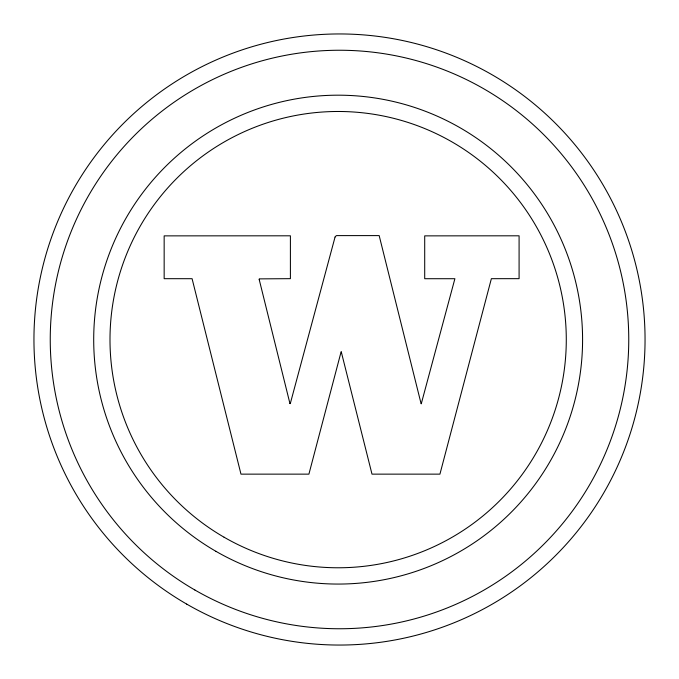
<?xml version="1.0" encoding="UTF-8"?>
<svg xmlns="http://www.w3.org/2000/svg" width="679" height="679" viewBox="0 0 679 679"><rect width="100%" height="100%" fill="white"/><g stroke="black" fill="none" stroke-linecap="round" stroke-linejoin="round"><path stroke-width="1.02" d="M341.096 351.849L308.911 474.137L240.977 474.137L192.089 278.696L164.157 278.687L164.157 235.868L290.4 235.808L290.4 278.662L259.285 278.882M334.985 237.311L290.688 402.121A9.871 9.871 0 0 1 290.578 402.486L290.196 403.649A3.565 3.565 0 0 0 290.018 403.47L289.925 403.385M421.286 403.716L454.896 278.713L424.706 278.713L424.706 235.868L519.087 235.808L519.087 278.662L491.367 278.687L439.933 474.137L371.999 474.137L341.274 351.858M335.061 237.081L335.087 236.988A2.444 2.444 0 0 0 335.197 236.598L336.521 235.605A12.375 12.375 0 0 0 336.962 235.613L379.171 235.605L421.107 403.733M259.242 279.68L289.882 403.309M259.2 279.29L259.2 279.324A1.825 1.825 0 0 0 259.234 279.68M215.922 551.314A244.44 244.44 0 0 0 582.582 339.627A244.44 244.44 0 0 0 215.922 127.932A244.44 244.44 0 0 0 215.922 551.314M224.07 537.208A228.144 228.144 0 0 0 566.286 339.627A228.144 228.144 0 0 0 224.07 142.047A228.144 228.144 0 0 0 224.07 537.208M186.725 604.115A305.55 305.55 0 0 0 645.05 339.5A305.55 305.55 0 0 0 186.725 74.885A305.55 305.55 0 0 0 186.725 604.115M194.873 590A289.254 289.254 0 0 0 628.754 339.5A289.254 289.254 0 0 0 194.873 89A289.254 289.254 0 0 0 194.873 590"/></g></svg>
